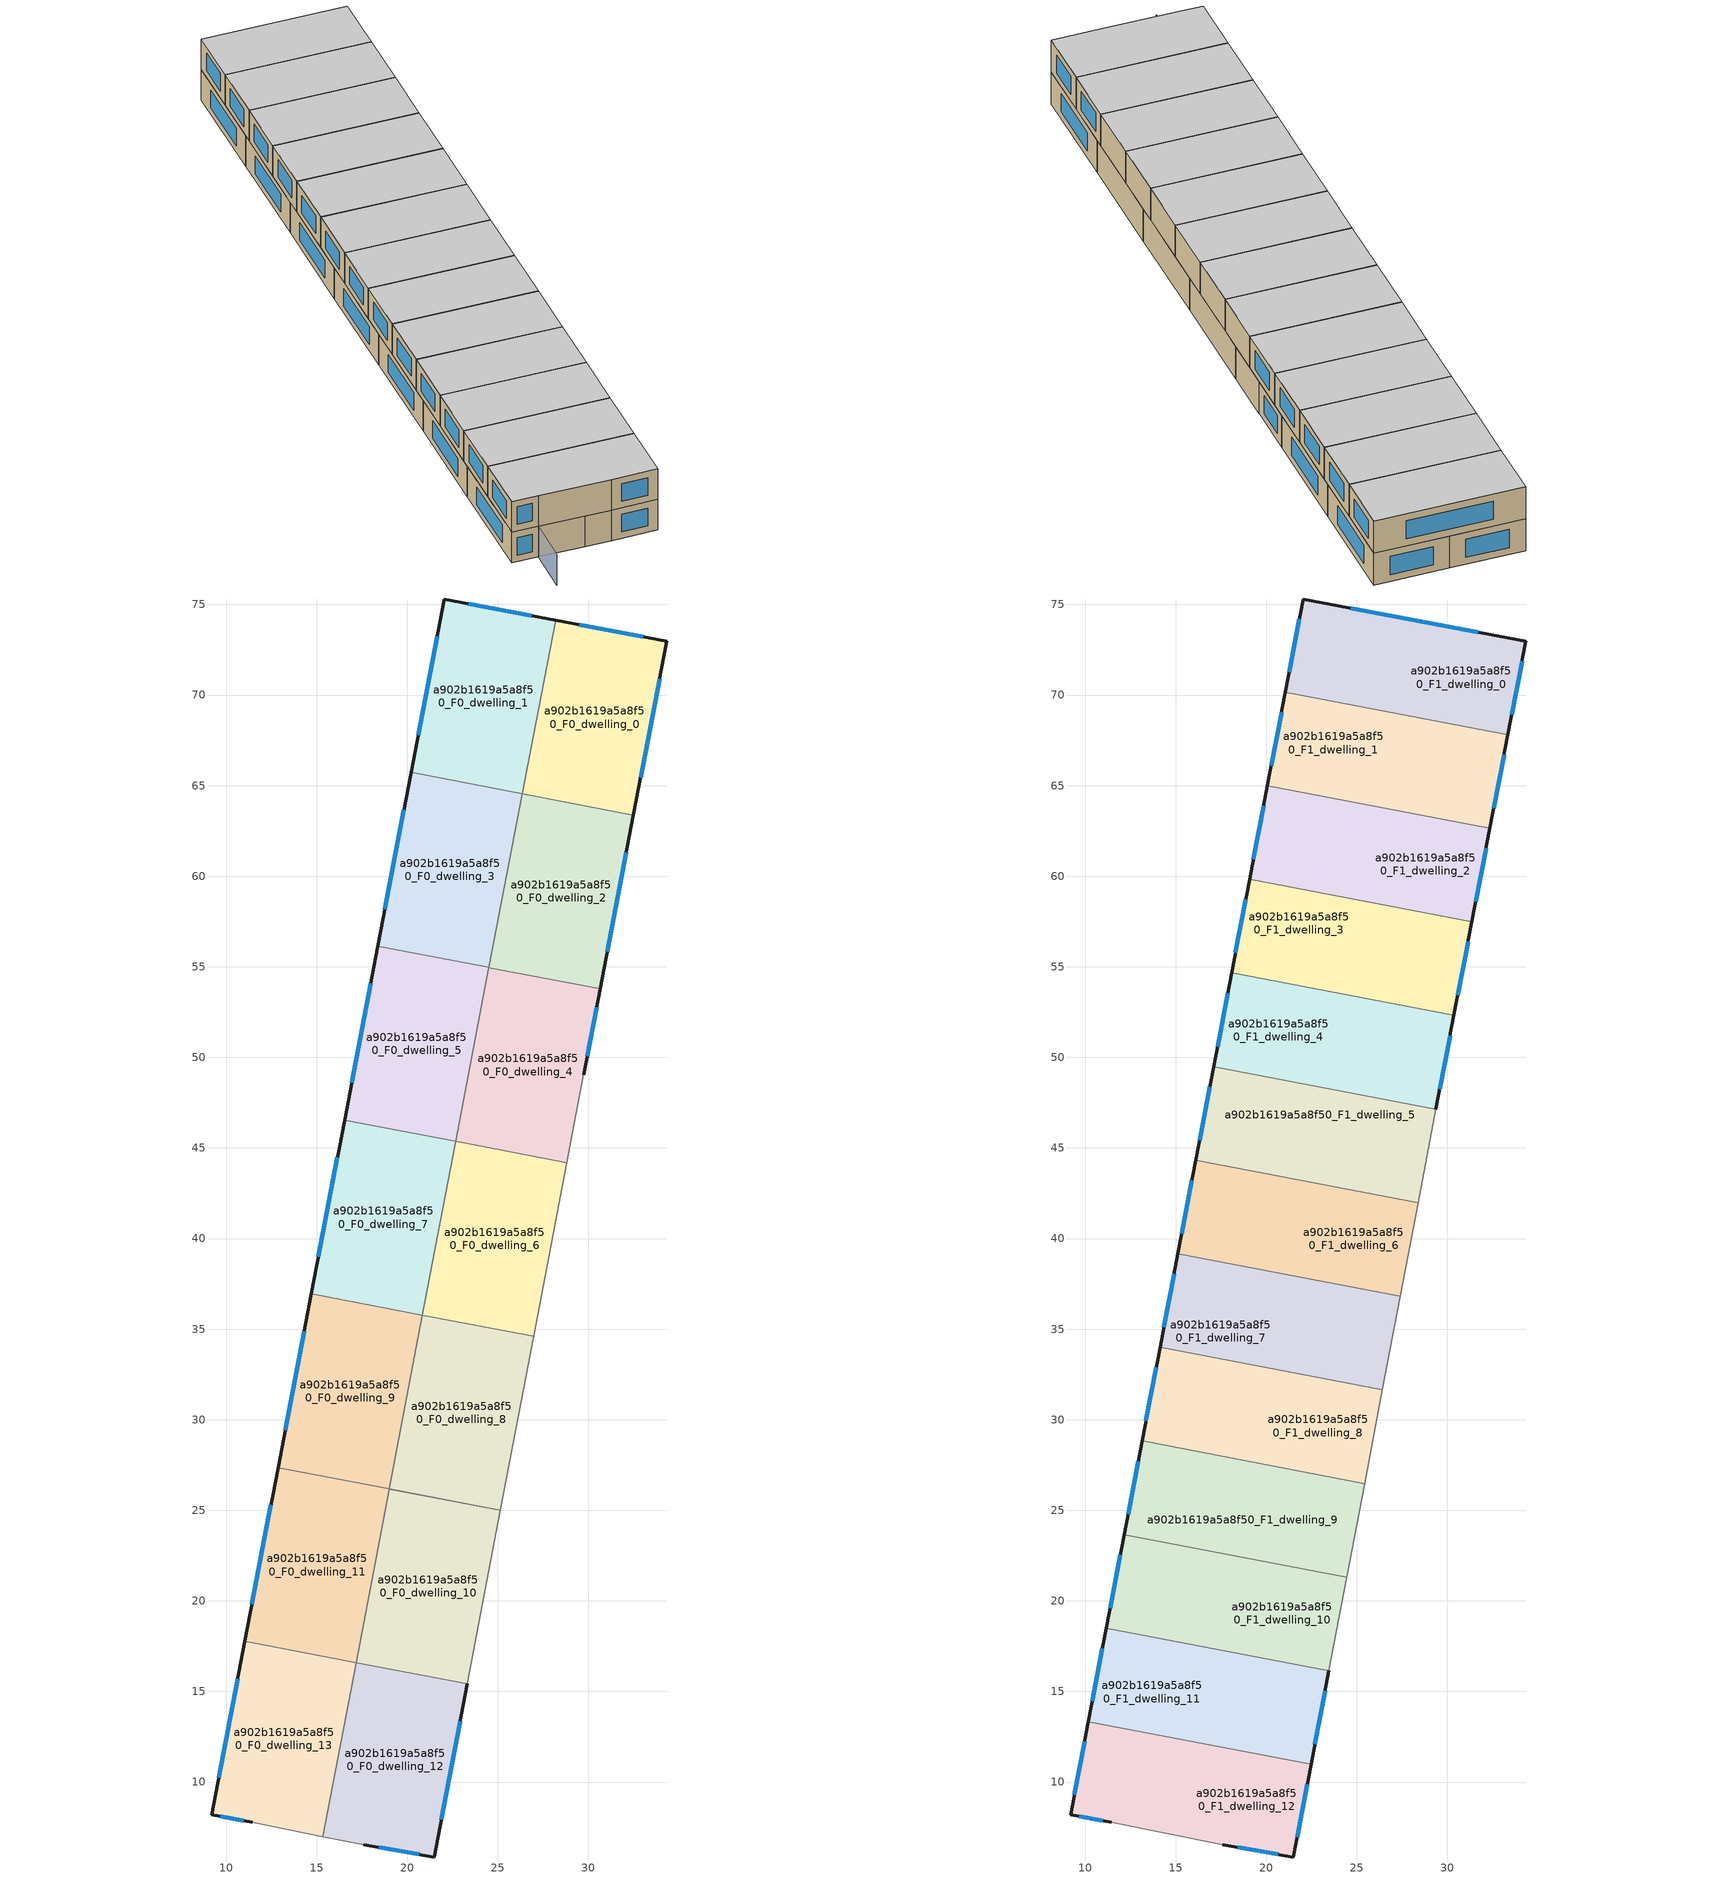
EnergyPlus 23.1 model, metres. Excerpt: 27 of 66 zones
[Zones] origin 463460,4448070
a902b1619a5a8f50_F0_dwelling_0
 floor ground (EU_floor_Construction): 34.33,72.96 32.49,63.38 26.35,64.55 28.19,74.14 z0
 wall outside (EU_wall_Construction): 32.49,63.38 34.33,72.96 28.19,74.14 z0:3
 wall to a902b1619a5a8f50_F0_dwelling_1 (EU_wall_Construction): 28.19,74.14 26.35,64.55 z0:3
 wall to a902b1619a5a8f50_F0_dwelling_2 (EU_wall_Construction): 26.35,64.55 32.49,63.38 z0:3
 window (EU_Window_Construction): 33.02,73.22 29.5,73.89 / 32.88,65.43 33.94,70.91 z0.64:2.36
a902b1619a5a8f50_F0_dwelling_1
 floor ground (EU_floor_Construction): 28.19,74.14 26.35,64.55 20.21,65.73 22.04,75.3 z0
 wall outside (EU_wall_Construction): 28.19,74.14 22.04,75.3 20.21,65.73 z0:3
 wall to a902b1619a5a8f50_F0_dwelling_3 (EU_wall_Construction): 20.21,65.73 26.35,64.55 z0:3
 window (EU_Window_Construction): 26.87,74.39 23.36,75.05 / 21.65,73.25 20.6,67.78 z0.64:2.36
a902b1619a5a8f50_F0_dwelling_10
 floor ground (EU_floor_Construction): 25.14,25 23.32,15.41 17.17,16.59 19.01,26.17 z0
 wall to a902b1619a5a8f50_F0_dwelling_11 (EU_wall_Construction): 19.01,26.17 17.17,16.59 z0:3
 wall adiabatic (EU_wall_Construction): 17.18,16.59 23.32,15.41 25.14,25 19.01,26.17 z0:3
 wall to a902b1619a5a8f50_F0_dwelling_13 (EU_wall_Construction): 17.17,16.59 17.18,16.59 z0:3
 ceiling adiabatic (EU_roof_Construction): 24.44,21.31 25.14,25 19.01,26.17 18.3,22.49 z3
a902b1619a5a8f50_F0_dwelling_11
 floor ground (EU_floor_Construction): 19.01,26.17 17.17,16.59 11.03,17.76 12.87,27.35 z0
 wall outside (EU_wall_Construction): 12.87,27.35 11.03,17.76 z0:3
 wall to a902b1619a5a8f50_F0_dwelling_9 (EU_wall_Construction): 19,26.18 12.87,27.35 z0:3
 wall to a902b1619a5a8f50_F0_dwelling_13 (EU_wall_Construction): 11.03,17.76 17.17,16.59 z0:3
 window (EU_Window_Construction): 12.47,25.3 11.43,19.82 z0.64:2.36
 ceiling adiabatic (EU_roof_Construction): 18.3,22.49 19.01,26.17 12.87,27.35 12.16,23.66 z3
a902b1619a5a8f50_F0_dwelling_12
 floor ground (EU_floor_Construction): 23.32,15.41 21.49,5.86 17.6,6.54 15.35,6.99 17.18,16.59 z0
 wall outside (EU_wall_Construction): 17.6,6.54 21.49,5.86 23.32,15.41 z0:3
 wall adiabatic (EU_wall_Construction): 15.35,6.99 17.6,6.54 / 23.32,15.41 17.18,16.59 z0:3
 wall to a902b1619a5a8f50_F0_dwelling_13 (EU_wall_Construction): 17.18,16.59 15.35,6.99 z0:3
 window (EU_Window_Construction): 18.43,6.39 20.66,6.01 / 21.88,7.91 22.92,13.37 z0.64:2.36
a902b1619a5a8f50_F0_dwelling_13
 floor ground (EU_floor_Construction): 17.18,16.59 15.35,6.99 11.45,7.78 9.2,8.2 11.03,17.76 z0
 wall outside (EU_wall_Construction): 11.03,17.76 9.2,8.2 11.45,7.78 z0:3
 wall adiabatic (EU_wall_Construction): 11.45,7.78 15.35,6.99 z0:3
 window (EU_Window_Construction): 10.64,15.72 9.59,10.25 / 9.68,8.11 10.97,7.87 z0.64:2.36
a902b1619a5a8f50_F0_dwelling_2
 floor ground (EU_floor_Construction): 32.49,63.38 30.64,53.79 24.51,54.96 26.35,64.55 z0
 wall outside (EU_wall_Construction): 30.64,53.79 32.49,63.38 z0:3
 wall to a902b1619a5a8f50_F0_dwelling_3 (EU_wall_Construction): 26.35,64.55 24.51,54.96 z0:3
 wall to a902b1619a5a8f50_F0_dwelling_4 (EU_wall_Construction): 24.51,54.96 30.64,53.79 z0:3
 window (EU_Window_Construction): 31.04,55.84 32.09,61.32 z0.64:2.36
a902b1619a5a8f50_F0_dwelling_3
 floor ground (EU_floor_Construction): 26.35,64.55 24.51,54.96 18.37,56.13 20.21,65.73 z0
 wall outside (EU_wall_Construction): 20.21,65.73 18.37,56.13 z0:3
 wall to a902b1619a5a8f50_F0_dwelling_5 (EU_wall_Construction): 18.37,56.13 24.51,54.96 z0:3
 window (EU_Window_Construction): 19.82,63.67 18.77,58.19 z0.64:2.36
a902b1619a5a8f50_F0_dwelling_4
 floor ground (EU_floor_Construction): 30.64,53.79 29.73,49.04 29.72,48.99 28.8,44.19 22.67,45.36 24.51,54.96 z0
 wall outside (EU_wall_Construction): 29.73,49.04 30.64,53.79 z0:3
 wall adiabatic (EU_wall_Construction): 22.67,45.36 28.8,44.19 29.72,48.99 29.73,49.04 z0:3
 wall to a902b1619a5a8f50_F0_dwelling_5 (EU_wall_Construction): 24.51,54.96 22.67,45.36 z0:3
 window (EU_Window_Construction): 29.93,50.06 30.45,52.77 z0.64:2.36
 ceiling adiabatic (EU_roof_Construction): 28.8,44.19 29.37,47.14 23.24,48.32 22.67,45.36 z3
a902b1619a5a8f50_F0_dwelling_5
 floor ground (EU_floor_Construction): 24.51,54.96 22.67,45.36 16.54,46.54 18.37,56.13 z0
 wall outside (EU_wall_Construction): 18.37,56.13 16.54,46.54 z0:3
 wall to a902b1619a5a8f50_F0_dwelling_7 (EU_wall_Construction): 16.54,46.54 22.67,45.36 z0:3
 window (EU_Window_Construction): 17.98,54.08 16.93,48.59 z0.64:2.36
 ceiling adiabatic (EU_roof_Construction): 22.67,45.36 23.24,48.32 17.1,49.49 16.54,46.54 z3
a902b1619a5a8f50_F0_dwelling_6
 floor ground (EU_floor_Construction): 28.8,44.19 26.97,34.59 20.84,35.77 22.67,45.36 z0
 wall adiabatic (EU_wall_Construction): 20.84,35.77 26.97,34.59 28.8,44.19 22.67,45.36 z0:3
 wall to a902b1619a5a8f50_F0_dwelling_7 (EU_wall_Construction): 22.67,45.36 20.84,35.77 z0:3
a902b1619a5a8f50_F0_dwelling_7
 floor ground (EU_floor_Construction): 22.67,45.36 20.84,35.77 14.7,36.94 16.54,46.54 z0
 wall outside (EU_wall_Construction): 16.54,46.54 14.7,36.94 z0:3
 wall to a902b1619a5a8f50_F0_dwelling_9 (EU_wall_Construction): 14.7,36.94 20.84,35.77 z0:3
 window (EU_Window_Construction): 16.14,44.48 15.1,39 z0.64:2.36
a902b1619a5a8f50_F0_dwelling_8
 floor ground (EU_floor_Construction): 26.97,34.59 25.14,25 19,26.18 20.84,35.77 z0
 wall adiabatic (EU_wall_Construction): 19,26.18 25.14,25 26.97,34.59 20.84,35.77 z0:3
 wall to a902b1619a5a8f50_F0_dwelling_9 (EU_wall_Construction): 20.84,35.77 19,26.18 z0:3
 ceiling adiabatic (EU_roof_Construction): 25.14,25 25.42,26.48 19.29,27.65 19,26.18 z3
a902b1619a5a8f50_F0_dwelling_9
 floor ground (EU_floor_Construction): 20.84,35.77 19,26.18 12.87,27.35 14.7,36.94 z0
 wall outside (EU_wall_Construction): 14.7,36.94 12.87,27.35 z0:3
 window (EU_Window_Construction): 14.31,34.89 13.26,29.4 z0.64:2.36
a902b1619a5a8f50_F1_dwelling_0
 floor to a902b1619a5a8f50_F0_dwelling_0 (EU_floor_Construction): 34.33,72.96 33.34,67.8 27.2,68.97 28.19,74.13 z3
 floor to a902b1619a5a8f50_F0_dwelling_1 (EU_floor_Construction): 28.19,74.13 27.2,68.97 21.06,70.15 22.04,75.3 z3
 wall outside (EU_wall_Construction): 33.34,67.8 34.33,72.96 22.04,75.3 21.06,70.15 z3:6
 wall to a902b1619a5a8f50_F1_dwelling_1 (EU_wall_Construction): 21.06,70.15 33.34,67.8 z3:6
 window (EU_Window_Construction): 33.55,68.91 34.12,71.86 / 21.83,74.2 21.27,71.25 / 31.7,73.47 24.67,74.8 z3.64:5.36
 ceiling to a902b1619a5a8f50_F2_dwelling_0 (EU_floor_Construction): 33.34,67.8 34.33,72.96 22.04,75.3 21.06,70.15 z6
a902b1619a5a8f50_F1_dwelling_1
 floor to a902b1619a5a8f50_F0_dwelling_1 (EU_floor_Construction): 27.2,68.97 26.35,64.55 20.21,65.73 21.06,70.15 z3
 floor to a902b1619a5a8f50_F0_dwelling_0 (EU_floor_Construction): 33.34,67.8 32.49,63.38 26.35,64.55 27.2,68.97 z3
 floor to a902b1619a5a8f50_F0_dwelling_2 (EU_floor_Construction): 32.49,63.38 32.35,62.64 26.2,63.81 26.35,64.55 z3
 floor to a902b1619a5a8f50_F0_dwelling_3 (EU_floor_Construction): 26.35,64.55 26.2,63.81 20.07,64.99 20.21,65.73 z3
 wall outside (EU_wall_Construction): 21.06,70.15 20.07,64.99 / 32.35,62.64 33.34,67.8 z3:6
 wall to a902b1619a5a8f50_F1_dwelling_2 (EU_wall_Construction): 20.07,64.99 32.35,62.64 z3:6
 window (EU_Window_Construction): 20.84,69.05 20.28,66.09 / 32.56,63.75 33.13,66.69 z3.64:5.36
 ceiling to a902b1619a5a8f50_F2_dwelling_1 (EU_floor_Construction): 32.35,62.64 33.34,67.8 21.06,70.15 20.07,64.99 z6
a902b1619a5a8f50_F1_dwelling_10
 floor to a902b1619a5a8f50_F0_dwelling_10 (EU_floor_Construction): 24.44,21.31 23.46,16.15 17.31,17.33 18.3,22.49 z3
 floor to a902b1619a5a8f50_F0_dwelling_11 (EU_floor_Construction): 18.3,22.49 17.31,17.33 11.17,18.5 12.16,23.66 z3
 wall outside (EU_wall_Construction): 12.16,23.66 11.17,18.5 z3:6
 wall to a902b1619a5a8f50_F1_dwelling_11 (EU_wall_Construction): 11.17,18.5 23.46,16.15 z3:6
 wall to a902b1619a5a8f50_F1_dwelling_9 (EU_wall_Construction): 24.44,21.31 12.16,23.66 z3:6
 wall adiabatic (EU_wall_Construction): 23.46,16.15 24.44,21.31 z3:6
 window (EU_Window_Construction): 11.95,22.56 11.38,19.61 z3.64:5.36
 ceiling to a902b1619a5a8f50_F2_dwelling_10 (EU_floor_Construction): 23.46,16.15 24.44,21.31 12.16,23.66 11.17,18.5 z6
a902b1619a5a8f50_F1_dwelling_11
 floor to a902b1619a5a8f50_F0_dwelling_13 (EU_floor_Construction): 17.18,16.59 16.34,12.16 10.19,13.34 11.03,17.76 z3
 floor to a902b1619a5a8f50_F0_dwelling_12 (EU_floor_Construction): 23.31,15.41 22.47,10.99 16.34,12.16 17.18,16.59 z3
 floor to a902b1619a5a8f50_F0_dwelling_10 (EU_floor_Construction): 23.46,16.15 23.31,15.41 17.17,16.59 17.31,17.33 z3
 floor to a902b1619a5a8f50_F0_dwelling_11 (EU_floor_Construction): 17.31,17.33 17.17,16.59 11.03,17.76 11.17,18.5 z3
 wall outside (EU_wall_Construction): 11.17,18.5 10.19,13.34 / 22.47,10.99 23.46,16.15 z3:6
 wall to a902b1619a5a8f50_F1_dwelling_12 (EU_wall_Construction): 10.19,13.34 22.47,10.99 z3:6
 window (EU_Window_Construction): 10.96,17.4 10.4,14.45 / 22.68,12.1 23.24,15.05 z3.64:5.36
 ceiling to a902b1619a5a8f50_F2_dwelling_11 (EU_floor_Construction): 22.47,10.99 23.46,16.15 11.17,18.5 10.19,13.34 z6
a902b1619a5a8f50_F1_dwelling_12
 floor to a902b1619a5a8f50_F0_dwelling_12 (EU_floor_Construction): 22.47,10.99 21.49,5.86 17.6,6.54 15.35,6.99 16.34,12.16 z3
 floor to a902b1619a5a8f50_F0_dwelling_13 (EU_floor_Construction): 16.34,12.16 15.35,6.99 11.45,7.78 9.2,8.2 10.19,13.34 z3
 wall outside (EU_wall_Construction): 17.6,6.54 21.49,5.86 22.47,10.99 / 10.19,13.34 9.2,8.2 11.45,7.78 z3:6
 wall adiabatic (EU_wall_Construction): 11.45,7.78 17.6,6.54 z3:6
 window (EU_Window_Construction): 21.7,6.96 22.26,9.89 / 18.43,6.39 20.66,6.01 / 9.68,8.11 10.97,7.87 / 9.98,12.24 9.41,9.3 z3.64:5.36
 ceiling to a902b1619a5a8f50_F2_dwelling_12 (EU_floor_Construction): 21.49,5.86 22.47,10.99 10.19,13.34 9.2,8.2 11.45,7.78 17.6,6.54 z6
a902b1619a5a8f50_F1_dwelling_2
 floor to a902b1619a5a8f50_F0_dwelling_2 (EU_floor_Construction): 32.35,62.64 31.35,57.48 25.22,58.65 26.2,63.81 z3
 floor to a902b1619a5a8f50_F0_dwelling_3 (EU_floor_Construction): 26.2,63.81 25.22,58.65 19.08,59.82 20.07,64.99 z3
 wall outside (EU_wall_Construction): 20.07,64.99 19.08,59.83 / 31.35,57.48 32.35,62.64 z3:6
 wall to a902b1619a5a8f50_F1_dwelling_3 (EU_wall_Construction): 19.08,59.83 31.35,57.48 z3:6
 window (EU_Window_Construction): 19.86,63.88 19.29,60.93 / 31.56,58.58 32.13,61.53 z3.64:5.36
 ceiling to a902b1619a5a8f50_F2_dwelling_2 (EU_floor_Construction): 31.35,57.48 32.35,62.64 20.07,64.99 19.08,59.83 z6
a902b1619a5a8f50_F1_dwelling_3
 floor to a902b1619a5a8f50_F0_dwelling_3 (EU_floor_Construction): 25.22,58.65 24.51,54.96 18.37,56.13 19.08,59.82 z3
 floor to a902b1619a5a8f50_F0_dwelling_2 (EU_floor_Construction): 31.35,57.48 30.64,53.79 24.51,54.96 25.22,58.65 z3
 floor to a902b1619a5a8f50_F0_dwelling_4 (EU_floor_Construction): 30.64,53.79 30.36,52.31 24.22,53.48 24.51,54.96 z3
 floor to a902b1619a5a8f50_F0_dwelling_5 (EU_floor_Construction): 24.51,54.96 24.22,53.48 18.09,54.66 18.37,56.13 z3
 wall outside (EU_wall_Construction): 19.08,59.83 18.09,54.66 / 30.36,52.31 31.35,57.48 z3:6
 wall to a902b1619a5a8f50_F1_dwelling_4 (EU_wall_Construction): 18.09,54.66 30.36,52.31 z3:6
 window (EU_Window_Construction): 18.87,58.72 18.3,55.76 / 30.57,53.42 31.14,56.37 z3.64:5.36
 ceiling to a902b1619a5a8f50_F2_dwelling_3 (EU_floor_Construction): 30.36,52.31 31.35,57.48 19.08,59.83 18.09,54.66 z6
a902b1619a5a8f50_F1_dwelling_4
 floor to a902b1619a5a8f50_F0_dwelling_4 (EU_floor_Construction): 30.36,52.31 29.73,49.04 29.72,48.99 29.37,47.14 23.24,48.32 24.22,53.48 z3
 floor to a902b1619a5a8f50_F0_dwelling_5 (EU_floor_Construction): 24.22,53.48 23.24,48.32 17.1,49.49 18.09,54.66 z3
 wall outside (EU_wall_Construction): 18.09,54.66 17.1,49.49 / 29.37,47.14 30.36,52.31 z3:6
 wall to a902b1619a5a8f50_F1_dwelling_5 (EU_wall_Construction): 17.1,49.49 29.37,47.14 z3:6
 window (EU_Window_Construction): 17.88,53.55 17.31,50.6 / 29.58,48.25 30.15,51.2 z3.64:5.36
 ceiling to a902b1619a5a8f50_F2_dwelling_4 (EU_floor_Construction): 29.37,47.14 30.36,52.31 18.09,54.66 17.1,49.49 z6
a902b1619a5a8f50_F1_dwelling_5
 floor to a902b1619a5a8f50_F0_dwelling_6 (EU_floor_Construction): 28.8,44.19 28.38,41.97 22.25,43.15 22.67,45.36 z3
 floor to a902b1619a5a8f50_F0_dwelling_7 (EU_floor_Construction): 22.67,45.36 22.25,43.15 16.11,44.32 16.54,46.54 z3
 floor adiabatic (EU_floor_Construction): 29.37,47.14 28.8,44.19 16.54,46.54 17.1,49.49 z3
 wall outside (EU_wall_Construction): 17.1,49.49 16.11,44.32 z3:6
 wall adiabatic (EU_wall_Construction): 28.38,41.97 29.37,47.14 z3:6
 wall to a902b1619a5a8f50_F1_dwelling_6 (EU_wall_Construction): 16.11,44.32 28.38,41.97 z3:6
 window (EU_Window_Construction): 16.89,48.38 16.33,45.43 z3.64:5.36
 ceiling to a902b1619a5a8f50_F2_dwelling_5 (EU_floor_Construction): 28.38,41.97 29.37,47.14 17.1,49.49 16.11,44.32 z6
a902b1619a5a8f50_F1_dwelling_6
 floor to a902b1619a5a8f50_F0_dwelling_6 (EU_floor_Construction): 28.38,41.97 27.4,36.81 21.26,37.98 22.25,43.15 z3
 floor to a902b1619a5a8f50_F0_dwelling_7 (EU_floor_Construction): 22.25,43.15 21.26,37.98 15.13,39.15 16.11,44.32 z3
 wall outside (EU_wall_Construction): 16.11,44.32 15.12,39.16 z3:6
 wall to a902b1619a5a8f50_F1_dwelling_7 (EU_wall_Construction): 15.12,39.16 27.4,36.81 z3:6
 wall adiabatic (EU_wall_Construction): 27.4,36.81 28.38,41.97 z3:6
 window (EU_Window_Construction): 15.9,43.22 15.34,40.26 z3.64:5.36
 ceiling to a902b1619a5a8f50_F2_dwelling_6 (EU_floor_Construction): 27.4,36.81 28.38,41.97 16.11,44.32 15.12,39.16 z6
a902b1619a5a8f50_F1_dwelling_7
 floor to a902b1619a5a8f50_F0_dwelling_9 (EU_floor_Construction): 20.84,35.77 20.27,32.82 14.14,33.99 14.7,36.94 z3
 floor to a902b1619a5a8f50_F0_dwelling_6 (EU_floor_Construction): 27.4,36.81 26.97,34.59 20.84,35.77 21.26,37.98 z3
 floor to a902b1619a5a8f50_F0_dwelling_8 (EU_floor_Construction): 26.97,34.59 26.41,31.64 20.27,32.82 20.84,35.77 z3
 floor to a902b1619a5a8f50_F0_dwelling_7 (EU_floor_Construction): 21.26,37.98 20.84,35.77 14.7,36.94 15.13,39.15 z3
 wall outside (EU_wall_Construction): 15.12,39.16 14.14,33.99 z3:6
 wall to a902b1619a5a8f50_F1_dwelling_8 (EU_wall_Construction): 14.14,33.99 26.41,31.64 z3:6
 wall adiabatic (EU_wall_Construction): 26.41,31.64 27.4,36.81 z3:6
 window (EU_Window_Construction): 14.91,38.05 14.35,35.1 z3.64:5.36
 ceiling to a902b1619a5a8f50_F2_dwelling_7 (EU_floor_Construction): 26.41,31.64 27.4,36.81 15.12,39.16 14.14,33.99 z6
a902b1619a5a8f50_F1_dwelling_8
 floor to a902b1619a5a8f50_F0_dwelling_8 (EU_floor_Construction): 26.41,31.64 25.42,26.48 19.29,27.65 20.27,32.82 z3
 floor to a902b1619a5a8f50_F0_dwelling_9 (EU_floor_Construction): 20.27,32.82 19.29,27.65 13.15,28.83 14.14,33.99 z3
 wall outside (EU_wall_Construction): 14.14,33.99 13.15,28.83 z3:6
 wall to a902b1619a5a8f50_F1_dwelling_9 (EU_wall_Construction): 13.15,28.83 25.42,26.48 z3:6
 wall adiabatic (EU_wall_Construction): 25.42,26.48 26.41,31.64 z3:6
 window (EU_Window_Construction): 13.93,32.88 13.36,29.93 z3.64:5.36
 ceiling to a902b1619a5a8f50_F2_dwelling_8 (EU_floor_Construction): 25.42,26.48 26.41,31.64 14.14,33.99 13.15,28.83 z6
a902b1619a5a8f50_F1_dwelling_9
 floor to a902b1619a5a8f50_F0_dwelling_9 (EU_floor_Construction): 19.29,27.65 19,26.18 12.87,27.35 13.15,28.83 z3
 floor adiabatic (EU_floor_Construction): 25.42,26.48 24.44,21.31 12.16,23.66 12.87,27.35 19,26.18 19.29,27.65 z3
 wall outside (EU_wall_Construction): 13.15,28.83 12.16,23.66 z3:6
 wall adiabatic (EU_wall_Construction): 24.44,21.31 25.42,26.48 z3:6
 window (EU_Window_Construction): 12.94,27.72 12.37,24.77 z3.64:5.36
 ceiling to a902b1619a5a8f50_F2_dwelling_9 (EU_floor_Construction): 24.44,21.31 25.42,26.48 13.15,28.83 12.16,23.66 z6
shading: 10.63,3.72 11.45,7.78 / 11.45,7.78 17.71,6.51 z0:3
[Building]
EU S2 Campaign: North Axis=0; Terrain=City; Solar Distribution=FullExterior
[Site:Location]
Yerevan-Zvartnots.Intl.AP: Latitude=40.15; Longitude=44.383; Time Zone=4; Elevation=854
[SizingPeriod:WeatherFileDays]
AnnualSizingPeriod: Begin Month=1; Begin Day of Month=1; End Month=12; End Day of Month=31; Day of Week for Start Day=Monday; Use Weather File Daylight Saving Period=No; Use Weather File Rain and Snow Indicators=No
[MATERIAL]
EU_InternalMass_Material: Roughness=MediumRough; Thickness=0.1; Conductivity=1; Density=1800; Specific Heat=900; Thermal Absorptance=0.9; Solar Absorptance=0.7; Visible Absorptance=0.7
[MATERIAL:NOMASS] Roughness=MediumRough; Thermal Absorptance=0.9; Solar Absorptance=0.7; Visible Absorptance=0.7
Name | Thermal Resistance
EU_wall_NoMass | 1.05043
EU_roof_NoMass | 1.45357
EU_floor_NoMass | 0.478065
[WINDOWMATERIAL:SIMPLEGLAZINGSYSTEM]
EU_Window_SimpleGlazing: UFactor=2.5566; Solar Heat Gain Coefficient=0.75; Visible Transmittance=0.75
[CONSTRUCTION]
EU_wall_Construction: EU_wall_NoMass
EU_roof_Construction: EU_roof_NoMass
EU_floor_Construction: EU_floor_NoMass
EU_Window_Construction: EU_Window_SimpleGlazing
EU_InternalMass_Construction: EU_InternalMass_Material
[ZONE] Type=1; Multiplier=1; Ceiling Height=autocalculate; Floor Area=autocalculate; Part of Total Floor Area=Yes
Name | Volume
a902b1619a5a8f50_F0_dwelling_0 | 183.011
a902b1619a5a8f50_F1_dwelling_0 | 197.04
a902b1619a5a8f50_F0_dwelling_1 | 183.058
a902b1619a5a8f50_F1_dwelling_1; a902b1619a5a8f50_F1_dwelling_10 | 197.111
a902b1619a5a8f50_F0_dwelling_10 | 183.038
a902b1619a5a8f50_F0_dwelling_11; a902b1619a5a8f50_F0_dwelling_9 | 183.043
a902b1619a5a8f50_F1_dwelling_11; a902b1619a5a8f50_F1_dwelling_5 | 197.117
a902b1619a5a8f50_F0_dwelling_12; a902b1619a5a8f50_F0_dwelling_8 | 183.044
a902b1619a5a8f50_F1_dwelling_12 | 197.144
a902b1619a5a8f50_F0_dwelling_13 | 183.069
a902b1619a5a8f50_F0_dwelling_2; a902b1619a5a8f50_F0_dwelling_3 | 183.048
a902b1619a5a8f50_F1_dwelling_2; a902b1619a5a8f50_F1_dwelling_4 | 197.148
a902b1619a5a8f50_F1_dwelling_3 | 197.136
a902b1619a5a8f50_F0_dwelling_4 | 183.034
a902b1619a5a8f50_F0_dwelling_5 | 183.055
a902b1619a5a8f50_F0_dwelling_6 | 183.051
a902b1619a5a8f50_F1_dwelling_6 | 197.135
a902b1619a5a8f50_F0_dwelling_7 | 183.028
a902b1619a5a8f50_F1_dwelling_7 | 197.107
a902b1619a5a8f50_F1_dwelling_8 | 197.125
a902b1619a5a8f50_F1_dwelling_9 | 197.155
[INTERNALMASS] Construction=EU_InternalMass_Construction
Name | Zone or ZoneList | Surface Area
a902b1619a5a8f50_F0_dwelling_0_EU_InternalMass | a902b1619a5a8f50_F0_dwelling_0 | 61.0104
a902b1619a5a8f50_F0_dwelling_1_EU_InternalMass | a902b1619a5a8f50_F0_dwelling_1 | 61.02
a902b1619a5a8f50_F0_dwelling_2_EU_InternalMass | a902b1619a5a8f50_F0_dwelling_2 | 61.0174
a902b1619a5a8f50_F0_dwelling_3_EU_InternalMass | a902b1619a5a8f50_F0_dwelling_3 | 61.0147
a902b1619a5a8f50_F0_dwelling_4_EU_InternalMass | a902b1619a5a8f50_F0_dwelling_4 | 61.0112
a902b1619a5a8f50_F0_dwelling_5_EU_InternalMass | a902b1619a5a8f50_F0_dwelling_5 | 61.0182
a902b1619a5a8f50_F0_dwelling_6_EU_InternalMass | a902b1619a5a8f50_F0_dwelling_6 | 61.0146
a902b1619a5a8f50_F0_dwelling_7_EU_InternalMass | a902b1619a5a8f50_F0_dwelling_7 | 61.0137
a902b1619a5a8f50_F0_dwelling_8_EU_InternalMass | a902b1619a5a8f50_F0_dwelling_8 | 61.0123
a902b1619a5a8f50_F0_dwelling_9_EU_InternalMass | a902b1619a5a8f50_F0_dwelling_9 | 61.0171
a902b1619a5a8f50_F0_dwelling_10_EU_InternalMass | a902b1619a5a8f50_F0_dwelling_10 | 61.0109
a902b1619a5a8f50_F0_dwelling_11_EU_InternalMass | a902b1619a5a8f50_F0_dwelling_11 | 61.0156
a902b1619a5a8f50_F0_dwelling_12_EU_InternalMass | a902b1619a5a8f50_F0_dwelling_12 | 61.0163
a902b1619a5a8f50_F0_dwelling_13_EU_InternalMass | a902b1619a5a8f50_F0_dwelling_13 | 61.0245
a902b1619a5a8f50_F1_dwelling_0_EU_InternalMass | a902b1619a5a8f50_F1_dwelling_0 | 65.7093
a902b1619a5a8f50_F1_dwelling_1_EU_InternalMass | a902b1619a5a8f50_F1_dwelling_1 | 65.7036
a902b1619a5a8f50_F1_dwelling_2_EU_InternalMass | a902b1619a5a8f50_F1_dwelling_2 | 65.716
a902b1619a5a8f50_F1_dwelling_3_EU_InternalMass | a902b1619a5a8f50_F1_dwelling_3 | 65.7123
a902b1619a5a8f50_F1_dwelling_4_EU_InternalMass | a902b1619a5a8f50_F1_dwelling_4 | 65.7116
a902b1619a5a8f50_F1_dwelling_5_EU_InternalMass | a902b1619a5a8f50_F1_dwelling_5 | 65.7058
a902b1619a5a8f50_F1_dwelling_6_EU_InternalMass | a902b1619a5a8f50_F1_dwelling_6 | 65.7114
a902b1619a5a8f50_F1_dwelling_7_EU_InternalMass | a902b1619a5a8f50_F1_dwelling_7 | 65.7024
a902b1619a5a8f50_F1_dwelling_8_EU_InternalMass | a902b1619a5a8f50_F1_dwelling_8 | 65.7085
a902b1619a5a8f50_F1_dwelling_9_EU_InternalMass | a902b1619a5a8f50_F1_dwelling_9 | 65.7183
a902b1619a5a8f50_F1_dwelling_10_EU_InternalMass | a902b1619a5a8f50_F1_dwelling_10 | 65.7036
a902b1619a5a8f50_F1_dwelling_11_EU_InternalMass | a902b1619a5a8f50_F1_dwelling_11 | 65.7054
a902b1619a5a8f50_F1_dwelling_12_EU_InternalMass | a902b1619a5a8f50_F1_dwelling_12 | 65.7149
[OTHEREQUIPMENT] Fuel Type=Electricity; Design Level Calculation Method=Watts/Area; Power per Zone Floor Area=1; Fraction Latent=0; Fraction Radiant=0; Fraction Lost=0; Carbon Dioxide Generation Rate=0; EndUse Subcategory=EU_Step8_InternalGains
Name | Zone or ZoneList or Space or SpaceList | Schedule
EU_Step8_InternalGain_a902b1619a5a8f50_F0_dwelling_0_f000 | a902b1619a5a8f50_F0_dwelling_0 | EU_Step8_GainSchedule_a902b1619a5a8f50_F0_dwelling_0_f000
EU_Step8_InternalGain_a902b1619a5a8f50_F0_dwelling_1_f000 | a902b1619a5a8f50_F0_dwelling_1 | EU_Step8_GainSchedule_a902b1619a5a8f50_F0_dwelling_1_f000
EU_Step8_InternalGain_a902b1619a5a8f50_F0_dwelling_2_f000 | a902b1619a5a8f50_F0_dwelling_2 | EU_Step8_GainSchedule_a902b1619a5a8f50_F0_dwelling_2_f000
EU_Step8_InternalGain_a902b1619a5a8f50_F0_dwelling_3_f000 | a902b1619a5a8f50_F0_dwelling_3 | EU_Step8_GainSchedule_a902b1619a5a8f50_F0_dwelling_3_f000
EU_Step8_InternalGain_a902b1619a5a8f50_F0_dwelling_4_f000 | a902b1619a5a8f50_F0_dwelling_4 | EU_Step8_GainSchedule_a902b1619a5a8f50_F0_dwelling_4_f000
EU_Step8_InternalGain_a902b1619a5a8f50_F0_dwelling_5_f000 | a902b1619a5a8f50_F0_dwelling_5 | EU_Step8_GainSchedule_a902b1619a5a8f50_F0_dwelling_5_f000
EU_Step8_InternalGain_a902b1619a5a8f50_F0_dwelling_6_f000 | a902b1619a5a8f50_F0_dwelling_6 | EU_Step8_GainSchedule_a902b1619a5a8f50_F0_dwelling_6_f000
EU_Step8_InternalGain_a902b1619a5a8f50_F0_dwelling_7_f000 | a902b1619a5a8f50_F0_dwelling_7 | EU_Step8_GainSchedule_a902b1619a5a8f50_F0_dwelling_7_f000
EU_Step8_InternalGain_a902b1619a5a8f50_F0_dwelling_8_f000 | a902b1619a5a8f50_F0_dwelling_8 | EU_Step8_GainSchedule_a902b1619a5a8f50_F0_dwelling_8_f000
EU_Step8_InternalGain_a902b1619a5a8f50_F0_dwelling_9_f000 | a902b1619a5a8f50_F0_dwelling_9 | EU_Step8_GainSchedule_a902b1619a5a8f50_F0_dwelling_9_f000
EU_Step8_InternalGain_a902b1619a5a8f50_F0_dwelling_10_f000 | a902b1619a5a8f50_F0_dwelling_10 | EU_Step8_GainSchedule_a902b1619a5a8f50_F0_dwelling_10_f000
EU_Step8_InternalGain_a902b1619a5a8f50_F0_dwelling_11_f000 | a902b1619a5a8f50_F0_dwelling_11 | EU_Step8_GainSchedule_a902b1619a5a8f50_F0_dwelling_11_f000
EU_Step8_InternalGain_a902b1619a5a8f50_F0_dwelling_12_f000 | a902b1619a5a8f50_F0_dwelling_12 | EU_Step8_GainSchedule_a902b1619a5a8f50_F0_dwelling_12_f000
EU_Step8_InternalGain_a902b1619a5a8f50_F0_dwelling_13_f000 | a902b1619a5a8f50_F0_dwelling_13 | EU_Step8_GainSchedule_a902b1619a5a8f50_F0_dwelling_13_f000
EU_Step8_InternalGain_a902b1619a5a8f50_F1_dwelling_0_f000 | a902b1619a5a8f50_F1_dwelling_0 | EU_Step8_GainSchedule_a902b1619a5a8f50_F1_dwelling_0_f000
EU_Step8_InternalGain_a902b1619a5a8f50_F1_dwelling_1_f000 | a902b1619a5a8f50_F1_dwelling_1 | EU_Step8_GainSchedule_a902b1619a5a8f50_F1_dwelling_1_f000
EU_Step8_InternalGain_a902b1619a5a8f50_F1_dwelling_2_f000 | a902b1619a5a8f50_F1_dwelling_2 | EU_Step8_GainSchedule_a902b1619a5a8f50_F1_dwelling_2_f000
EU_Step8_InternalGain_a902b1619a5a8f50_F1_dwelling_3_f000 | a902b1619a5a8f50_F1_dwelling_3 | EU_Step8_GainSchedule_a902b1619a5a8f50_F1_dwelling_3_f000
EU_Step8_InternalGain_a902b1619a5a8f50_F1_dwelling_4_f000 | a902b1619a5a8f50_F1_dwelling_4 | EU_Step8_GainSchedule_a902b1619a5a8f50_F1_dwelling_4_f000
EU_Step8_InternalGain_a902b1619a5a8f50_F1_dwelling_5_f000 | a902b1619a5a8f50_F1_dwelling_5 | EU_Step8_GainSchedule_a902b1619a5a8f50_F1_dwelling_5_f000
EU_Step8_InternalGain_a902b1619a5a8f50_F1_dwelling_6_f000 | a902b1619a5a8f50_F1_dwelling_6 | EU_Step8_GainSchedule_a902b1619a5a8f50_F1_dwelling_6_f000
EU_Step8_InternalGain_a902b1619a5a8f50_F1_dwelling_7_f000 | a902b1619a5a8f50_F1_dwelling_7 | EU_Step8_GainSchedule_a902b1619a5a8f50_F1_dwelling_7_f000
EU_Step8_InternalGain_a902b1619a5a8f50_F1_dwelling_8_f000 | a902b1619a5a8f50_F1_dwelling_8 | EU_Step8_GainSchedule_a902b1619a5a8f50_F1_dwelling_8_f000
EU_Step8_InternalGain_a902b1619a5a8f50_F1_dwelling_9_f000 | a902b1619a5a8f50_F1_dwelling_9 | EU_Step8_GainSchedule_a902b1619a5a8f50_F1_dwelling_9_f000
EU_Step8_InternalGain_a902b1619a5a8f50_F1_dwelling_10_f000 | a902b1619a5a8f50_F1_dwelling_10 | EU_Step8_GainSchedule_a902b1619a5a8f50_F1_dwelling_10_f000
EU_Step8_InternalGain_a902b1619a5a8f50_F1_dwelling_11_f000 | a902b1619a5a8f50_F1_dwelling_11 | EU_Step8_GainSchedule_a902b1619a5a8f50_F1_dwelling_11_f000
EU_Step8_InternalGain_a902b1619a5a8f50_F1_dwelling_12_f000 | a902b1619a5a8f50_F1_dwelling_12 | EU_Step8_GainSchedule_a902b1619a5a8f50_F1_dwelling_12_f000
[ZONEVENTILATION:DESIGNFLOWRATE] Schedule=EU_AlwaysOn; Design Flow Rate Calculation Method=AirChanges/Hour; Air Changes per Hour=0.557805; Ventilation Type=Natural; Fan Pressure Rise=0; Fan Total Efficiency=1; Constant Term Coefficient=1; Temperature Term Coefficient=0; Velocity Term Coefficient=0; Velocity Squared Term Coefficient=0; Minimum Indoor Temperature=-100; Maximum Indoor Temperature=100; Delta Temperature=-100; Minimum Outdoor Temperature=-100; Maximum Outdoor Temperature=100; Maximum Wind Speed=40
Name | Zone or ZoneList or Space or SpaceList
EU_ConstantAir_a902b1619a5a8f50_F0_dwelling_0 | a902b1619a5a8f50_F0_dwelling_0
EU_ConstantAir_a902b1619a5a8f50_F0_dwelling_1 | a902b1619a5a8f50_F0_dwelling_1
EU_ConstantAir_a902b1619a5a8f50_F0_dwelling_2 | a902b1619a5a8f50_F0_dwelling_2
EU_ConstantAir_a902b1619a5a8f50_F0_dwelling_3 | a902b1619a5a8f50_F0_dwelling_3
EU_ConstantAir_a902b1619a5a8f50_F0_dwelling_4 | a902b1619a5a8f50_F0_dwelling_4
EU_ConstantAir_a902b1619a5a8f50_F0_dwelling_5 | a902b1619a5a8f50_F0_dwelling_5
EU_ConstantAir_a902b1619a5a8f50_F0_dwelling_6 | a902b1619a5a8f50_F0_dwelling_6
EU_ConstantAir_a902b1619a5a8f50_F0_dwelling_7 | a902b1619a5a8f50_F0_dwelling_7
EU_ConstantAir_a902b1619a5a8f50_F0_dwelling_8 | a902b1619a5a8f50_F0_dwelling_8
EU_ConstantAir_a902b1619a5a8f50_F0_dwelling_9 | a902b1619a5a8f50_F0_dwelling_9
EU_ConstantAir_a902b1619a5a8f50_F0_dwelling_10 | a902b1619a5a8f50_F0_dwelling_10
EU_ConstantAir_a902b1619a5a8f50_F0_dwelling_11 | a902b1619a5a8f50_F0_dwelling_11
EU_ConstantAir_a902b1619a5a8f50_F0_dwelling_12 | a902b1619a5a8f50_F0_dwelling_12
EU_ConstantAir_a902b1619a5a8f50_F0_dwelling_13 | a902b1619a5a8f50_F0_dwelling_13
EU_ConstantAir_a902b1619a5a8f50_F1_dwelling_0 | a902b1619a5a8f50_F1_dwelling_0
EU_ConstantAir_a902b1619a5a8f50_F1_dwelling_1 | a902b1619a5a8f50_F1_dwelling_1
EU_ConstantAir_a902b1619a5a8f50_F1_dwelling_2 | a902b1619a5a8f50_F1_dwelling_2
EU_ConstantAir_a902b1619a5a8f50_F1_dwelling_3 | a902b1619a5a8f50_F1_dwelling_3
EU_ConstantAir_a902b1619a5a8f50_F1_dwelling_4 | a902b1619a5a8f50_F1_dwelling_4
EU_ConstantAir_a902b1619a5a8f50_F1_dwelling_5 | a902b1619a5a8f50_F1_dwelling_5
EU_ConstantAir_a902b1619a5a8f50_F1_dwelling_6 | a902b1619a5a8f50_F1_dwelling_6
EU_ConstantAir_a902b1619a5a8f50_F1_dwelling_7 | a902b1619a5a8f50_F1_dwelling_7
EU_ConstantAir_a902b1619a5a8f50_F1_dwelling_8 | a902b1619a5a8f50_F1_dwelling_8
EU_ConstantAir_a902b1619a5a8f50_F1_dwelling_9 | a902b1619a5a8f50_F1_dwelling_9
EU_ConstantAir_a902b1619a5a8f50_F1_dwelling_10 | a902b1619a5a8f50_F1_dwelling_10
EU_ConstantAir_a902b1619a5a8f50_F1_dwelling_11 | a902b1619a5a8f50_F1_dwelling_11
EU_ConstantAir_a902b1619a5a8f50_F1_dwelling_12 | a902b1619a5a8f50_F1_dwelling_12
[HVACTEMPLATE:THERMOSTAT] Constant Heating Setpoint=20; Constant Cooling Setpoint=50
EU_HeatOnly_a902b1619a5a8f50_F0_dwelling_0; EU_HeatOnly_a902b1619a5a8f50_F0_dwelling_1; EU_HeatOnly_a902b1619a5a8f50_F0_dwelling_2; EU_HeatOnly_a902b1619a5a8f50_F0_dwelling_3; EU_HeatOnly_a902b1619a5a8f50_F0_dwelling_4; EU_HeatOnly_a902b1619a5a8f50_F0_dwelling_5; EU_HeatOnly_a902b1619a5a8f50_F0_dwelling_6; EU_HeatOnly_a902b1619a5a8f50_F0_dwelling_7; EU_HeatOnly_a902b1619a5a8f50_F0_dwelling_8; EU_HeatOnly_a902b1619a5a8f50_F0_dwelling_9; EU_HeatOnly_a902b1619a5a8f50_F0_dwelling_10; EU_HeatOnly_a902b1619a5a8f50_F0_dwelling_11; EU_HeatOnly_a902b1619a5a8f50_F0_dwelling_12; EU_HeatOnly_a902b1619a5a8f50_F0_dwelling_13; EU_HeatOnly_a902b1619a5a8f50_F1_dwelling_0; EU_HeatOnly_a902b1619a5a8f50_F1_dwelling_1; EU_HeatOnly_a902b1619a5a8f50_F1_dwelling_2; EU_HeatOnly_a902b1619a5a8f50_F1_dwelling_3; EU_HeatOnly_a902b1619a5a8f50_F1_dwelling_4; EU_HeatOnly_a902b1619a5a8f50_F1_dwelling_5; EU_HeatOnly_a902b1619a5a8f50_F1_dwelling_6; EU_HeatOnly_a902b1619a5a8f50_F1_dwelling_7; EU_HeatOnly_a902b1619a5a8f50_F1_dwelling_8; EU_HeatOnly_a902b1619a5a8f50_F1_dwelling_9; EU_HeatOnly_a902b1619a5a8f50_F1_dwelling_10; EU_HeatOnly_a902b1619a5a8f50_F1_dwelling_11; EU_HeatOnly_a902b1619a5a8f50_F1_dwelling_12; EU_HeatOnly_a902b1619a5a8f50_F2_dwelling_0; EU_HeatOnly_a902b1619a5a8f50_F2_dwelling_1; EU_HeatOnly_a902b1619a5a8f50_F2_dwelling_2; EU_HeatOnly_a902b1619a5a8f50_F2_dwelling_3; EU_HeatOnly_a902b1619a5a8f50_F2_dwelling_4; EU_HeatOnly_a902b1619a5a8f50_F2_dwelling_5; EU_HeatOnly_a902b1619a5a8f50_F2_dwelling_6; EU_HeatOnly_a902b1619a5a8f50_F2_dwelling_7; EU_HeatOnly_a902b1619a5a8f50_F2_dwelling_8; EU_HeatOnly_a902b1619a5a8f50_F2_dwelling_9; EU_HeatOnly_a902b1619a5a8f50_F2_dwelling_10; EU_HeatOnly_a902b1619a5a8f50_F2_dwelling_11; EU_HeatOnly_a902b1619a5a8f50_F2_dwelling_12; EU_HeatOnly_a902b1619a5a8f50_F3_dwelling_0; EU_HeatOnly_a902b1619a5a8f50_F3_dwelling_1; EU_HeatOnly_a902b1619a5a8f50_F3_dwelling_2; EU_HeatOnly_a902b1619a5a8f50_F3_dwelling_3; EU_HeatOnly_a902b1619a5a8f50_F3_dwelling_4; EU_HeatOnly_a902b1619a5a8f50_F3_dwelling_5; EU_HeatOnly_a902b1619a5a8f50_F3_dwelling_6; EU_HeatOnly_a902b1619a5a8f50_F3_dwelling_7; EU_HeatOnly_a902b1619a5a8f50_F3_dwelling_8; EU_HeatOnly_a902b1619a5a8f50_F3_dwelling_9; EU_HeatOnly_a902b1619a5a8f50_F3_dwelling_10; EU_HeatOnly_a902b1619a5a8f50_F3_dwelling_11; EU_HeatOnly_a902b1619a5a8f50_F3_dwelling_12; EU_HeatOnly_a902b1619a5a8f50_F4_dwelling_0; EU_HeatOnly_a902b1619a5a8f50_F4_dwelling_1; EU_HeatOnly_a902b1619a5a8f50_F4_dwelling_2; EU_HeatOnly_a902b1619a5a8f50_F4_dwelling_3; EU_HeatOnly_a902b1619a5a8f50_F4_dwelling_4
[HVACTEMPLATE:ZONE:IDEALLOADSAIRSYSTEM] System Availability Schedule=EU_AlwaysOn; Maximum Heating Supply Air Temperature=50; Minimum Cooling Supply Air Temperature=13; Maximum Heating Supply Air Humidity Ratio=0.0156; Minimum Cooling Supply Air Humidity Ratio=0.0077; Heating Limit=NoLimit; Cooling Limit=NoLimit; Heating Availability Schedule=EU_AlwaysOn; Cooling Availability Schedule=EU_CoolingOff; Dehumidification Control Type=ConstantSensibleHeatRatio; Cooling Sensible Heat Ratio=0.7; Dehumidification Setpoint=60; Humidification Control Type=None; Humidification Setpoint=30; Outdoor Air Method=None; Outdoor Air Flow Rate per Person=0.00944; Outdoor Air Flow Rate per Zone Floor Area=0; Outdoor Air Flow Rate per Zone=0; Demand Controlled Ventilation Type=None; Outdoor Air Economizer Type=NoEconomizer; Heat Recovery Type=None; Sensible Heat Recovery Effectiveness=0.7; Latent Heat Recovery Effectiveness=0.65
Name | Template Thermostat
a902b1619a5a8f50_F0_dwelling_0 | EU_HeatOnly_a902b1619a5a8f50_F0_dwelling_0
a902b1619a5a8f50_F0_dwelling_1 | EU_HeatOnly_a902b1619a5a8f50_F0_dwelling_1
a902b1619a5a8f50_F0_dwelling_2 | EU_HeatOnly_a902b1619a5a8f50_F0_dwelling_2
a902b1619a5a8f50_F0_dwelling_3 | EU_HeatOnly_a902b1619a5a8f50_F0_dwelling_3
a902b1619a5a8f50_F0_dwelling_4 | EU_HeatOnly_a902b1619a5a8f50_F0_dwelling_4
a902b1619a5a8f50_F0_dwelling_5 | EU_HeatOnly_a902b1619a5a8f50_F0_dwelling_5
a902b1619a5a8f50_F0_dwelling_6 | EU_HeatOnly_a902b1619a5a8f50_F0_dwelling_6
a902b1619a5a8f50_F0_dwelling_7 | EU_HeatOnly_a902b1619a5a8f50_F0_dwelling_7
a902b1619a5a8f50_F0_dwelling_8 | EU_HeatOnly_a902b1619a5a8f50_F0_dwelling_8
a902b1619a5a8f50_F0_dwelling_9 | EU_HeatOnly_a902b1619a5a8f50_F0_dwelling_9
a902b1619a5a8f50_F0_dwelling_10 | EU_HeatOnly_a902b1619a5a8f50_F0_dwelling_10
a902b1619a5a8f50_F0_dwelling_11 | EU_HeatOnly_a902b1619a5a8f50_F0_dwelling_11
a902b1619a5a8f50_F0_dwelling_12 | EU_HeatOnly_a902b1619a5a8f50_F0_dwelling_12
a902b1619a5a8f50_F0_dwelling_13 | EU_HeatOnly_a902b1619a5a8f50_F0_dwelling_13
a902b1619a5a8f50_F1_dwelling_0 | EU_HeatOnly_a902b1619a5a8f50_F1_dwelling_0
a902b1619a5a8f50_F1_dwelling_1 | EU_HeatOnly_a902b1619a5a8f50_F1_dwelling_1
a902b1619a5a8f50_F1_dwelling_2 | EU_HeatOnly_a902b1619a5a8f50_F1_dwelling_2
a902b1619a5a8f50_F1_dwelling_3 | EU_HeatOnly_a902b1619a5a8f50_F1_dwelling_3
a902b1619a5a8f50_F1_dwelling_4 | EU_HeatOnly_a902b1619a5a8f50_F1_dwelling_4
a902b1619a5a8f50_F1_dwelling_5 | EU_HeatOnly_a902b1619a5a8f50_F1_dwelling_5
a902b1619a5a8f50_F1_dwelling_6 | EU_HeatOnly_a902b1619a5a8f50_F1_dwelling_6
a902b1619a5a8f50_F1_dwelling_7 | EU_HeatOnly_a902b1619a5a8f50_F1_dwelling_7
a902b1619a5a8f50_F1_dwelling_8 | EU_HeatOnly_a902b1619a5a8f50_F1_dwelling_8
a902b1619a5a8f50_F1_dwelling_9 | EU_HeatOnly_a902b1619a5a8f50_F1_dwelling_9
a902b1619a5a8f50_F1_dwelling_10 | EU_HeatOnly_a902b1619a5a8f50_F1_dwelling_10
a902b1619a5a8f50_F1_dwelling_11 | EU_HeatOnly_a902b1619a5a8f50_F1_dwelling_11
a902b1619a5a8f50_F1_dwelling_12 | EU_HeatOnly_a902b1619a5a8f50_F1_dwelling_12
[SIZING:ZONE] Zone Cooling Design Supply Air Temperature Input Method=SupplyAirTemperature; Zone Cooling Design Supply Air Temperature=13; Zone Heating Design Supply Air Temperature Input Method=SupplyAirTemperature; Zone Heating Design Supply Air Temperature=50; Zone Cooling Design Supply Air Humidity Ratio=0.008; Zone Heating Design Supply Air Humidity Ratio=0.008; Cooling Design Air Flow Method=DesignDay; Cooling Design Air Flow Rate=0; Cooling Minimum Air Flow per Zone Floor Area=0.000762; Cooling Minimum Air Flow=0; Cooling Minimum Air Flow Fraction=0.2; Heating Design Air Flow Method=DesignDay; Heating Design Air Flow Rate=0; Heating Maximum Air Flow per Zone Floor Area=0.002032; Heating Maximum Air Flow=0.141576; Heating Maximum Air Flow Fraction=0.3; Account for Dedicated Outdoor Air System=No; Dedicated Outdoor Air System Control Strategy=NeutralSupplyAir; Dedicated Outdoor Air Low Setpoint Temperature for Design=autosize; Dedicated Outdoor Air High Setpoint Temperature for Design=autosize; Zone Load Sizing Method=Sensible Load Only No Latent Load; Zone Latent Cooling Design Supply Air Humidity Ratio Input Method=HumidityRatioDifference; Zone Cooling Design Supply Air Humidity Ratio Difference=0.005; Zone Latent Heating Design Supply Air Humidity Ratio Input Method=HumidityRatioDifference; Zone Humidification Design Supply Air Humidity Ratio Difference=0.005
a902b1619a5a8f50_F0_dwelling_0; a902b1619a5a8f50_F0_dwelling_1; a902b1619a5a8f50_F0_dwelling_2; a902b1619a5a8f50_F0_dwelling_3; a902b1619a5a8f50_F0_dwelling_4; a902b1619a5a8f50_F0_dwelling_5; a902b1619a5a8f50_F0_dwelling_6; a902b1619a5a8f50_F0_dwelling_7; a902b1619a5a8f50_F0_dwelling_8; a902b1619a5a8f50_F0_dwelling_9; a902b1619a5a8f50_F0_dwelling_10; a902b1619a5a8f50_F0_dwelling_11; a902b1619a5a8f50_F0_dwelling_12; a902b1619a5a8f50_F0_dwelling_13; a902b1619a5a8f50_F1_dwelling_0; a902b1619a5a8f50_F1_dwelling_1; a902b1619a5a8f50_F1_dwelling_2; a902b1619a5a8f50_F1_dwelling_3; a902b1619a5a8f50_F1_dwelling_4; a902b1619a5a8f50_F1_dwelling_5; a902b1619a5a8f50_F1_dwelling_6; a902b1619a5a8f50_F1_dwelling_7; a902b1619a5a8f50_F1_dwelling_8; a902b1619a5a8f50_F1_dwelling_9; a902b1619a5a8f50_F1_dwelling_10; a902b1619a5a8f50_F1_dwelling_11; a902b1619a5a8f50_F1_dwelling_12
[SCHEDULE:CONSTANT]
Name | Hourly Value
EU_AlwaysOn | 1
EU_CoolingOff | 0
[SCHEDULE:FILE] Column Number=1; Rows to Skip at Top=0; Number of Hours of Data=8760; Column Separator=Comma; Interpolate to Timestep=No; Minutes per Item=60; Adjust Schedule for Daylight Savings=Yes
Name | File
EU_Step8_GainSchedule_a902b1619a5a8f50_F0_dwelling_0_f000 | ../../schedules/a902b1619a5a8f50/a902b1619a5a8f50_F0_dwelling_0_f000_gain.csv
EU_Step8_GainSchedule_a902b1619a5a8f50_F0_dwelling_1_f000 | ../../schedules/a902b1619a5a8f50/a902b1619a5a8f50_F0_dwelling_1_f000_gain.csv
EU_Step8_GainSchedule_a902b1619a5a8f50_F0_dwelling_2_f000 | ../../schedules/a902b1619a5a8f50/a902b1619a5a8f50_F0_dwelling_2_f000_gain.csv
EU_Step8_GainSchedule_a902b1619a5a8f50_F0_dwelling_3_f000 | ../../schedules/a902b1619a5a8f50/a902b1619a5a8f50_F0_dwelling_3_f000_gain.csv
EU_Step8_GainSchedule_a902b1619a5a8f50_F0_dwelling_4_f000 | ../../schedules/a902b1619a5a8f50/a902b1619a5a8f50_F0_dwelling_4_f000_gain.csv
EU_Step8_GainSchedule_a902b1619a5a8f50_F0_dwelling_5_f000 | ../../schedules/a902b1619a5a8f50/a902b1619a5a8f50_F0_dwelling_5_f000_gain.csv
EU_Step8_GainSchedule_a902b1619a5a8f50_F0_dwelling_6_f000 | ../../schedules/a902b1619a5a8f50/a902b1619a5a8f50_F0_dwelling_6_f000_gain.csv
EU_Step8_GainSchedule_a902b1619a5a8f50_F0_dwelling_7_f000 | ../../schedules/a902b1619a5a8f50/a902b1619a5a8f50_F0_dwelling_7_f000_gain.csv
EU_Step8_GainSchedule_a902b1619a5a8f50_F0_dwelling_8_f000 | ../../schedules/a902b1619a5a8f50/a902b1619a5a8f50_F0_dwelling_8_f000_gain.csv
EU_Step8_GainSchedule_a902b1619a5a8f50_F0_dwelling_9_f000 | ../../schedules/a902b1619a5a8f50/a902b1619a5a8f50_F0_dwelling_9_f000_gain.csv
EU_Step8_GainSchedule_a902b1619a5a8f50_F0_dwelling_10_f000 | ../../schedules/a902b1619a5a8f50/a902b1619a5a8f50_F0_dwelling_10_f000_gain.csv
EU_Step8_GainSchedule_a902b1619a5a8f50_F0_dwelling_11_f000 | ../../schedules/a902b1619a5a8f50/a902b1619a5a8f50_F0_dwelling_11_f000_gain.csv
EU_Step8_GainSchedule_a902b1619a5a8f50_F0_dwelling_12_f000 | ../../schedules/a902b1619a5a8f50/a902b1619a5a8f50_F0_dwelling_12_f000_gain.csv
EU_Step8_GainSchedule_a902b1619a5a8f50_F0_dwelling_13_f000 | ../../schedules/a902b1619a5a8f50/a902b1619a5a8f50_F0_dwelling_13_f000_gain.csv
EU_Step8_GainSchedule_a902b1619a5a8f50_F1_dwelling_0_f000 | ../../schedules/a902b1619a5a8f50/a902b1619a5a8f50_F1_dwelling_0_f000_gain.csv
EU_Step8_GainSchedule_a902b1619a5a8f50_F1_dwelling_1_f000 | ../../schedules/a902b1619a5a8f50/a902b1619a5a8f50_F1_dwelling_1_f000_gain.csv
EU_Step8_GainSchedule_a902b1619a5a8f50_F1_dwelling_2_f000 | ../../schedules/a902b1619a5a8f50/a902b1619a5a8f50_F1_dwelling_2_f000_gain.csv
EU_Step8_GainSchedule_a902b1619a5a8f50_F1_dwelling_3_f000 | ../../schedules/a902b1619a5a8f50/a902b1619a5a8f50_F1_dwelling_3_f000_gain.csv
EU_Step8_GainSchedule_a902b1619a5a8f50_F1_dwelling_4_f000 | ../../schedules/a902b1619a5a8f50/a902b1619a5a8f50_F1_dwelling_4_f000_gain.csv
EU_Step8_GainSchedule_a902b1619a5a8f50_F1_dwelling_5_f000 | ../../schedules/a902b1619a5a8f50/a902b1619a5a8f50_F1_dwelling_5_f000_gain.csv
EU_Step8_GainSchedule_a902b1619a5a8f50_F1_dwelling_6_f000 | ../../schedules/a902b1619a5a8f50/a902b1619a5a8f50_F1_dwelling_6_f000_gain.csv
EU_Step8_GainSchedule_a902b1619a5a8f50_F1_dwelling_7_f000 | ../../schedules/a902b1619a5a8f50/a902b1619a5a8f50_F1_dwelling_7_f000_gain.csv
EU_Step8_GainSchedule_a902b1619a5a8f50_F1_dwelling_8_f000 | ../../schedules/a902b1619a5a8f50/a902b1619a5a8f50_F1_dwelling_8_f000_gain.csv
EU_Step8_GainSchedule_a902b1619a5a8f50_F1_dwelling_9_f000 | ../../schedules/a902b1619a5a8f50/a902b1619a5a8f50_F1_dwelling_9_f000_gain.csv
EU_Step8_GainSchedule_a902b1619a5a8f50_F1_dwelling_10_f000 | ../../schedules/a902b1619a5a8f50/a902b1619a5a8f50_F1_dwelling_10_f000_gain.csv
EU_Step8_GainSchedule_a902b1619a5a8f50_F1_dwelling_11_f000 | ../../schedules/a902b1619a5a8f50/a902b1619a5a8f50_F1_dwelling_11_f000_gain.csv
EU_Step8_GainSchedule_a902b1619a5a8f50_F1_dwelling_12_f000 | ../../schedules/a902b1619a5a8f50/a902b1619a5a8f50_F1_dwelling_12_f000_gain.csv
